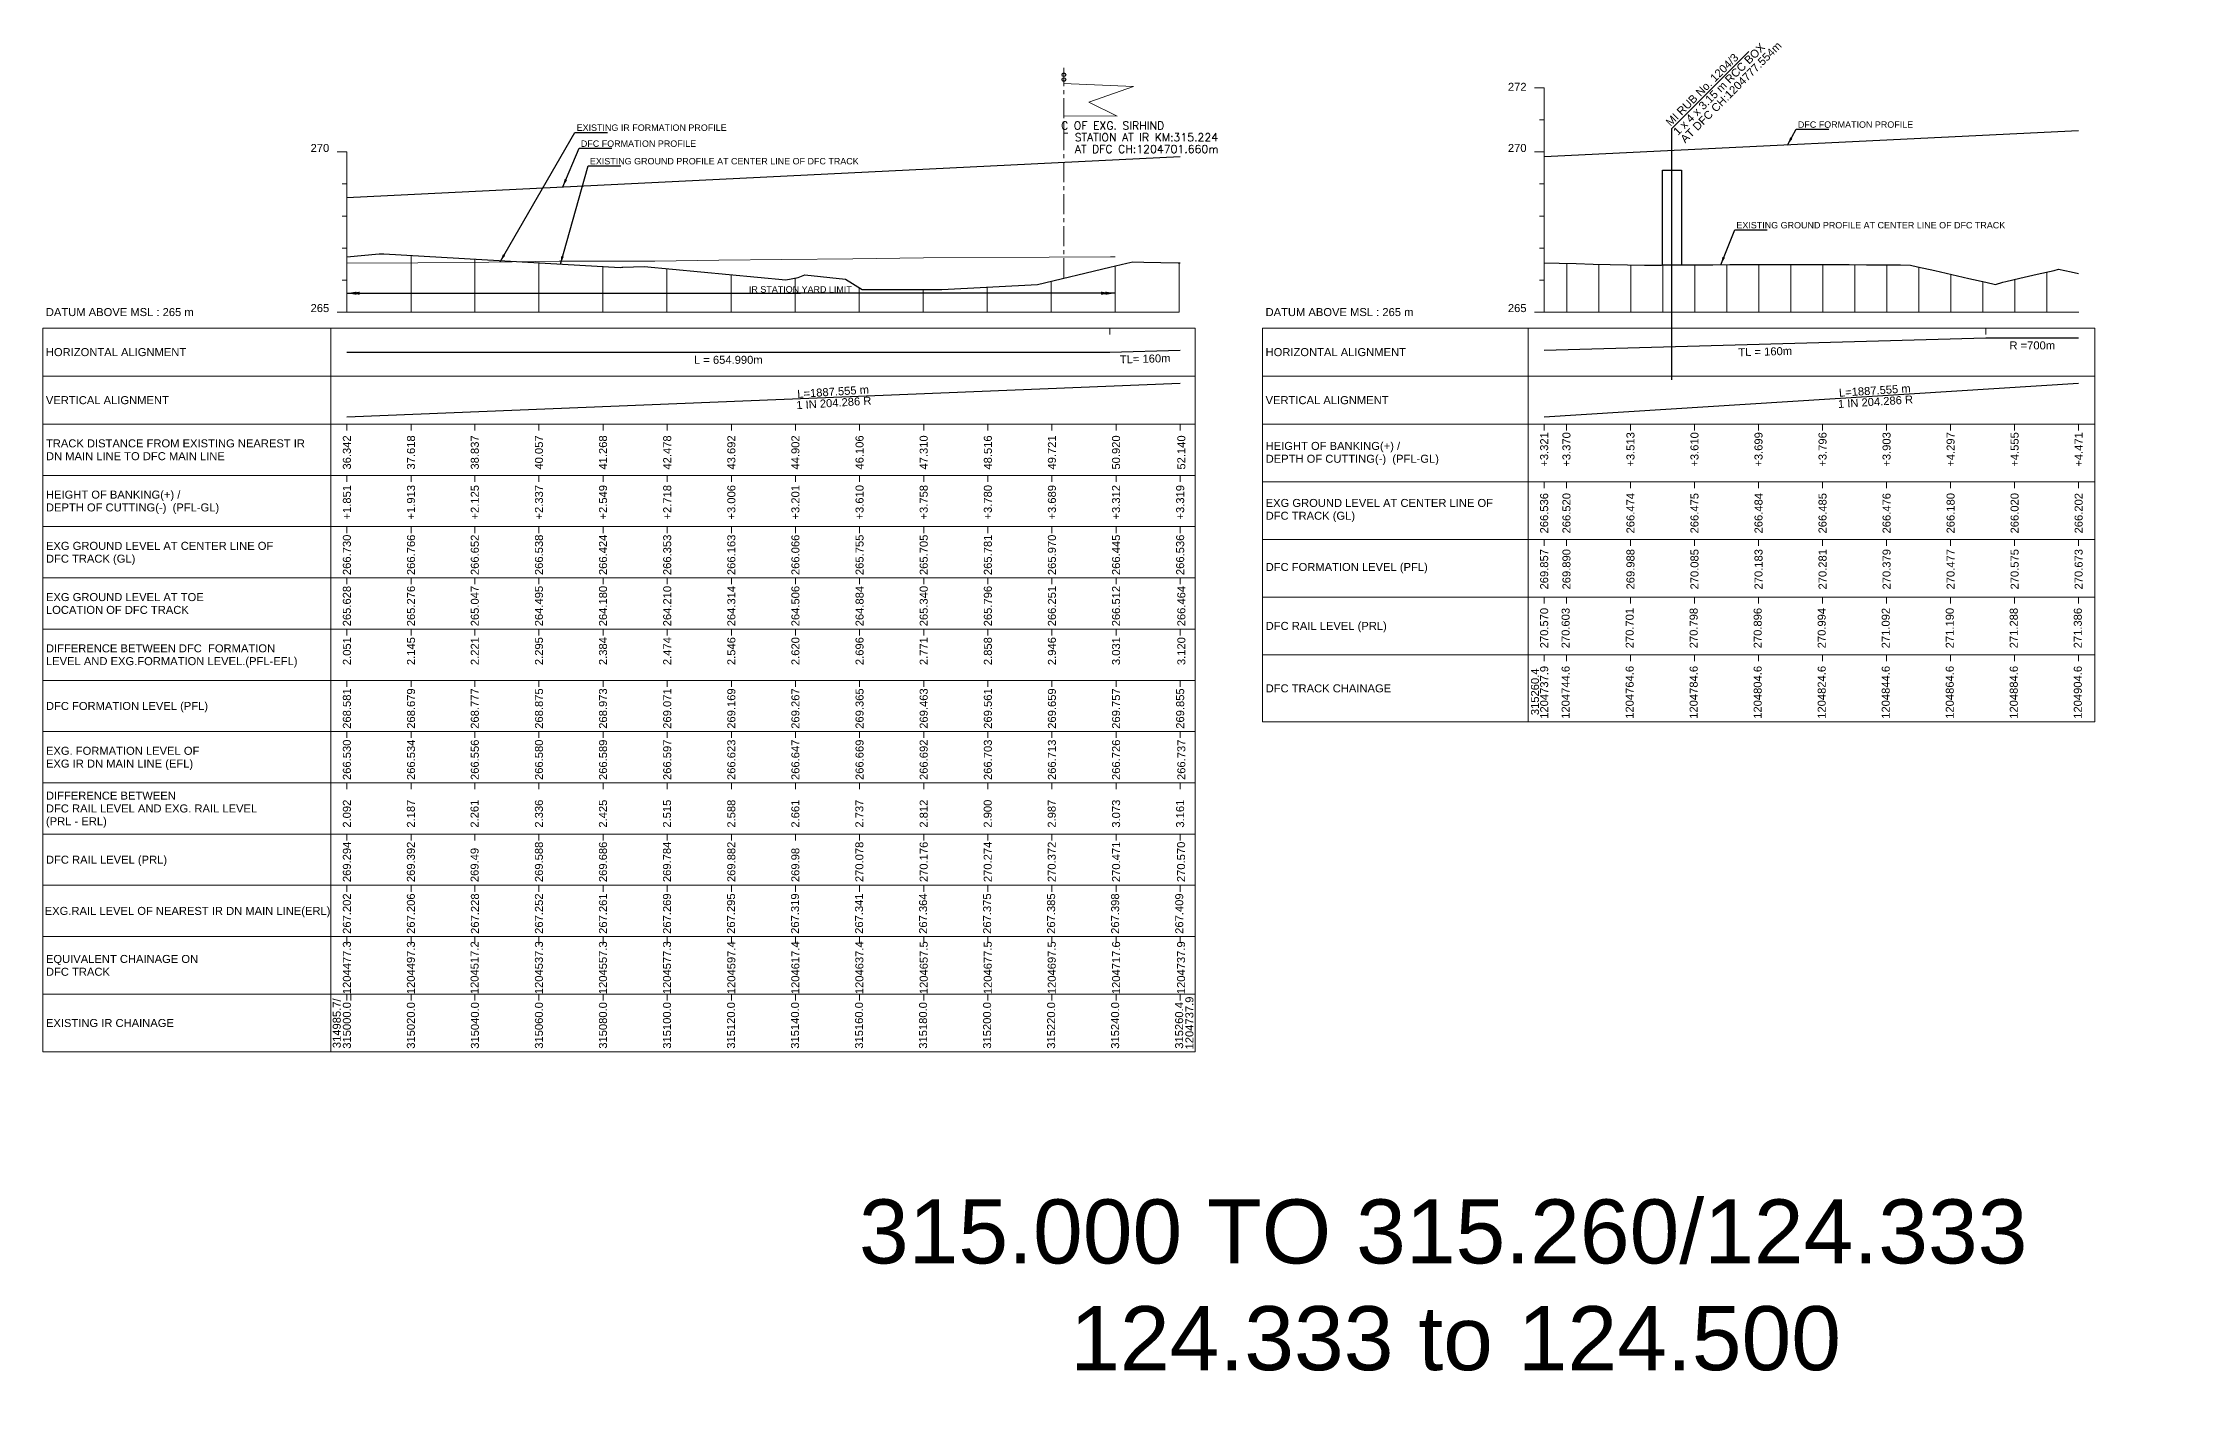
# Model space of a CAD drawing. Header units: metres. Extents: x 33905 to 43505, y -12340 to -11815.
# Drawn here: x 33905 to 34573, y -12340 to -11916 of the extents above; entities that cross this region are included whole.
import ezdxf
from ezdxf.enums import TextEntityAlignment as Align

# ---------------------------------------------------------------- set-up
doc = ezdxf.new("R2010")
doc.units = ezdxf.units.M
doc.header["$MEASUREMENT"] = 0
doc.linetypes.add('CENTER', pattern=[2, 1.25, -0.25, 0.25, -0.25])
doc.layers.get('0').update_dxf_attribs({"lineweight": 0})
for name, color, linetype, lineweight in [('LS BRIDGE INDICATION', 10, 'Continuous', 30), ('LS CUT FILL', 10, 'Continuous', 0), ('LS DATUM', 7, 'Continuous', 0), ('LS DATUM X', 7, 'Continuous', 0), ('LS DATUM Y', 7, 'Continuous', 0), ('LS DIFF. EXG.RL & PRO. RL', 10, 'Continuous', 0), ('LS DIFF. PFL & EFL', 10, 'Continuous', 0), ('LS EXG GL', 7, 'Continuous', 0), ('LS EXG IR CH', 7, 'Continuous', 0), ('LS EXG RL', 7, 'Continuous', 0), ('LS EXG. FL', 7, 'Continuous', 0), ('LS EXG. GL', 7, 'Continuous', 0), ('LS EXG. GL AT PRO. TOE', 7, 'Continuous', 0), ('LS EXG. IR CH', 7, 'Continuous', 0), ('LS EXG. RL', 7, 'Continuous', 0), ('LS FRAME', 7, 'Continuous', 0), ('LS PFL-EFL', 10, 'Continuous', 0), ('LS PRL-ERL', 10, 'Continuous', 0), ('LS PRO FL', 10, 'Continuous', 0), ('LS PRO. CUT & FILL', 10, 'Continuous', 0), ('LS PRO. DFCC CH', 10, 'Continuous', 0), ('LS PRO. FL', 10, 'Continuous', 0), ('LS PRO. RL', 10, 'Continuous', 0), ('LS PROFILE EXG FL', 7, 'Continuous', 25), ('LS PROFILE EXG GL', 7, 'Continuous', 30), ('LS PROFILE PRO FL', 1, 'Continuous', 30), ('LS TICKS', 7, 'Continuous', 0), ('LS TRACK CENTER', 10, 'Continuous', 0), ("LS TRACK CENTER's", 10, 'Continuous', 0), ('Profile Grid', 7, 'Continuous', 0)]:
    doc.layers.add(name, color=color, linetype=linetype, lineweight=lineweight)
for name, color, linetype in [("LS BRIDGE'S", 7, 'Continuous'), ('LS HORIZONTAL ALIGNMENT', 10, 'Continuous'), ('LS VERTICAL ALIGNMENT', 10, 'Continuous'), ('ref text', 3, 'Continuous'), ('STATION YARD LIMIT IN LS', 7, 'Continuous')]:
    doc.layers.add(name, color=color, linetype=linetype)
doc.styles.add('ROMANT', font='romant__.ttf')
doc.styles.get("Standard").update_dxf_attribs({"font": 'arial.ttf'})
doc.styles.add('Style-Arial', font='arial.ttf')
doc.styles.add('StyleArial', font='arial.ttf')
doc.dimstyles.get("Standard").update_dxf_attribs({"dimtxt": 0.18, "dimasz": 0.18, "dimexe": 0.18, "dimexo": 0.0625, "dimgap": 0.09, "dimtad": 0, "dimtih": 1, "dimtoh": 1, "dimdec": 4, "dimzin": 0, "dimdsep": 46, "dimtxsty": 'Standard', "dimcen": 0.09, "dimadec": 0, "dimazin": 0, "dimtfac": 1, "dimtdec": 4, "dimtofl": 0, "dimtmove": 0, "dimatfit": 3, "dimfxl": 1, "dimtolj": 1, "dimtzin": 0, "dimarcsym": 0})

msp = doc.modelspace()

# ---------------------------------------------------------------- linework, layer by layer
msp.add_lwpolyline([(33905, -12005), (33995, -12005)])
at = {"layer": 'LS BRIDGE INDICATION'}
msp.add_lwpolyline([(34410.95, -11955.7), (34416.95, -11955.7), (34416.95, -11985.3), (34410.95, -11985.3)], close=True, dxfattribs=at)
at = {"layer": "LS BRIDGE'S", "color": 10}
msp.add_lwpolyline([(34413.95, -12021.17), (34413.95, -11942.66), (34437.99, -11918.61)], dxfattribs=at)
at = {"layer": "LS BRIDGE'S"}
for centre in [(34223.99, -11925.89), (34223.99, -11927.4)]:
    msp.add_circle(centre, 0.566, dxfattribs=at)
at = {"layer": 'LS DATUM X', "color": 7, "linetype": 'Continuous', "lineweight": 0}
for p, q in [((34000, -12000), (34259.99, -12000)), ((34374.03, -12000), (34541.08, -12000))]:
    msp.add_line(p, q, dxfattribs=at)
at = {"layer": 'LS DATUM Y', "color": 7, "linetype": 'Continuous', "lineweight": 0}
for p, q in [((34371.03, -11930), (34374.03, -11930)), ((34374.03, -12000), (34374.03, -11930)), ((34372.53, -11940), (34374.03, -11940)), ((33997, -11950), (34000, -11950)), ((33997, -11950), (34000, -11950)), ((34000, -12000), (34000, -11950)), ((34371.03, -11950), (34374.03, -11950)), ((33998.5, -11960), (34000, -11960)), ((34372.53, -11960), (34374.03, -11960)), ((33998.5, -11970), (34000, -11970)), ((34372.53, -11970), (34374.03, -11970)), ((33998.5, -11980), (34000, -11980)), ((34372.53, -11980), (34374.03, -11980)), ((33998.5, -11990), (34000, -11990)), ((34372.53, -11990), (34374.03, -11990)), ((33997, -12000), (34000, -12000)), ((34371.03, -12000), (34374.03, -12000))]:
    msp.add_line(p, q, dxfattribs=at)
at = {"layer": 'LS FRAME'}
for points in [[(33995, -12231), (33905, -12231), (33905, -12005)], [(34369.03, -12005), (34286.03, -12005), (34286.03, -12020), (34369.03, -12020)], [(33995, -12020), (33905, -12020)], [(34369.03, -12020), (34286.03, -12020), (34286.03, -12035), (34369.03, -12035)], [(33995, -12035), (33905, -12035)], [(34369.03, -12035), (34286.03, -12035), (34286.03, -12053), (34369.03, -12053)], [(33995, -12051), (33905, -12051)], [(33905, -12051), (33995, -12051)], [(34369.03, -12053), (34286.03, -12053), (34286.03, -12071), (34369.03, -12071)], [(33995, -12067), (33905, -12067)], [(33905, -12067), (33995, -12067)], [(34369.03, -12071), (34286.03, -12071), (34286.03, -12089), (34369.03, -12089)], [(33995, -12083), (33905, -12083)], [(33905, -12083), (33995, -12083)], [(34369.03, -12089), (34286.03, -12089), (34286.03, -12107), (34369.03, -12107)], [(33995, -12099), (33905, -12099)], [(34369.03, -12107), (34286.03, -12107), (34286.03, -12128), (34369.03, -12128)], [(33995, -12115), (33905, -12115)], [(33905, -12115), (33995, -12115)], [(33995, -12131), (33905, -12131)], [(33905, -12131), (33995, -12131)], [(33995, -12147), (33905, -12147)], [(33905, -12147), (33995, -12147)], [(33995, -12163), (33905, -12163)], [(33905, -12163), (33995, -12163)], [(33995, -12179), (33905, -12179)], [(33995, -12195), (33905, -12195)], [(33995, -12213), (33905, -12213)]]:
    msp.add_lwpolyline(points, dxfattribs=at)
at = {"layer": 'LS FRAME', "color": 7, "linetype": 'Continuous', "lineweight": 0, "flags": 128}
for points in [[(33995, -12020), (34264.99, -12020), (34264.99, -12005), (33995, -12005), (33995, -12020)], [(34369.03, -12020), (34546.08, -12020), (34546.08, -12005), (34369.03, -12005), (34369.03, -12020)], [(33995, -12035), (34264.99, -12035), (34264.99, -12020), (33995, -12020), (33995, -12035)], [(34369.03, -12035), (34546.08, -12035), (34546.08, -12020), (34369.03, -12020), (34369.03, -12035)], [(33995, -12051), (34264.99, -12051), (34264.99, -12035), (33995, -12035), (33995, -12051)], [(34369.03, -12053), (34546.08, -12053), (34546.08, -12035), (34369.03, -12035), (34369.03, -12053)], [(33995, -12067), (34264.99, -12067), (34264.99, -12051), (33995, -12051), (33995, -12067)], [(34369.03, -12071), (34546.08, -12071), (34546.08, -12053), (34369.03, -12053), (34369.03, -12071)], [(33995, -12083), (34264.99, -12083), (34264.99, -12067), (33995, -12067), (33995, -12083)], [(34369.03, -12089), (34546.08, -12089), (34546.08, -12071), (34369.03, -12071), (34369.03, -12089)], [(33995, -12099), (34264.99, -12099), (34264.99, -12083), (33995, -12083), (33995, -12099)], [(34369.03, -12107), (34546.08, -12107), (34546.08, -12089), (34369.03, -12089), (34369.03, -12107)], [(33995, -12115), (34264.99, -12115), (34264.99, -12099), (33995, -12099), (33995, -12115)], [(34369.03, -12128), (34546.08, -12128), (34546.08, -12107), (34369.03, -12107), (34369.03, -12128)], [(33995, -12131), (34264.99, -12131), (34264.99, -12115), (33995, -12115), (33995, -12131)], [(33995, -12147), (34264.99, -12147), (34264.99, -12131), (33995, -12131), (33995, -12147)], [(33995, -12163), (34264.99, -12163), (34264.99, -12147), (33995, -12147), (33995, -12163)], [(33995, -12179), (34264.99, -12179), (34264.99, -12163), (33995, -12163), (33995, -12179)], [(33995, -12195), (34264.99, -12195), (34264.99, -12179), (33995, -12179), (33995, -12195)], [(33995, -12213), (34264.99, -12213), (34264.99, -12195), (33995, -12195), (33995, -12213)], [(33995, -12231), (34264.99, -12231), (34264.99, -12213), (33995, -12213), (33995, -12231)]]:
    msp.add_lwpolyline(points, close=True, dxfattribs=at)
at = {"layer": 'LS HORIZONTAL ALIGNMENT', "flags": 128}
for points in [[(34000, -12012.5), (34238.31, -12012.5), (34238.31, -12012.5), (34260.32, -12011.87)], [(34374.03, -12011.87), (34512.02, -12008), (34512.02, -12008), (34540.99, -12008)]]:
    msp.add_lwpolyline(points, dxfattribs=at)
at = {"layer": 'LS PROFILE EXG FL', "lineweight": 0}
msp.add_lwpolyline([(34000, -11984.7), (34022.16, -11984.66), (34044.39, -11984.38), (34066.33, -11984.13), (34096.25, -11984.08), (34116.18, -11983.82), (34135.84, -11983.58), (34158.06, -11983.33), (34180.09, -11983.08), (34219.42, -11982.87), (34238.51, -11982.75), (34240, -11982.74)], dxfattribs=at)
at = {"layer": 'LS PROFILE EXG GL', "flags": 128}
for points in [[(34000, -11982.7), (34010.1, -11981.85), (34010.83, -11981.85), (34011.6, -11981.86), (34085.38, -11986.07), (34085.85, -11986.02), (34086.25, -11986.02), (34092.84, -11985.79), (34137.09, -11989.97), (34141, -11989.16), (34143.02, -11988.37), (34155.77, -11989.75), (34160.97, -11992.95), (34185.88, -11992.95), (34215.71, -11991.37), (34238.31, -11986.02), (34243.65, -11984.75), (34245.52, -11984.31), (34248.98, -11984.39), (34254.31, -11984.51), (34259.65, -11984.63), (34260.32, -11984.64)], [(34374.03, -11984.64), (34378.69, -11984.75), (34384.02, -11984.87), (34389.35, -11984.99), (34394.69, -11985.11), (34400.02, -11985.23), (34405.35, -11985.36), (34405.66, -11985.37), (34410.69, -11985.32), (34416.02, -11985.28), (34421.35, -11985.25), (34426.69, -11985.21), (34432.02, -11985.19), (34437.35, -11985.17), (34442.69, -11985.15), (34448.02, -11985.14), (34453.35, -11985.14), (34458.69, -11985.14), (34464.02, -11985.15), (34469.35, -11985.17), (34474.69, -11985.2), (34480.02, -11985.23), (34485.35, -11985.28), (34488.52, -11985.31), (34490.69, -11985.82), (34496.02, -11987.06), (34501.35, -11988.29), (34506.69, -11989.49), (34512.02, -11990.68), (34515.06, -11991.34), (34517.35, -11990.69), (34518.22, -11990.45), (34522.67, -11989.41), (34528, -11988.19), (34533.33, -11986.97), (34534.75, -11986.65), (34538.65, -11987.48), (34540.99, -11987.98)]]:
    msp.add_lwpolyline(points, dxfattribs=at)
at = {"layer": 'LS PROFILE PRO FL'}
for p, q in [((34374.03, -11951.45), (34540.99, -11943.27)), ((34000, -11964.19), (34260.32, -11951.45))]:
    msp.add_line(p, q, dxfattribs=at)
at = {"layer": 'LS TICKS', "color": 7, "linetype": 'Continuous', "lineweight": 0, "flags": 128}
for points in [[(34238.31, -12007), (34238.31, -12005)], [(34512.02, -12007), (34512.02, -12005)], [(34000, -12037), (34000, -12035)], [(34020.04, -12037), (34020.04, -12035)], [(34039.97, -12037), (34039.97, -12035)], [(34060.01, -12037), (34060.01, -12035)], [(34080.02, -12037), (34080.02, -12035)], [(34100.07, -12037), (34100.07, -12035)], [(34120.11, -12037), (34120.11, -12035)], [(34140.12, -12037), (34140.12, -12035)], [(34160.16, -12037), (34160.16, -12035)], [(34180.2, -12037), (34180.2, -12035)], [(34200.24, -12037), (34200.24, -12035)], [(34220.25, -12037), (34220.25, -12035)], [(34240.29, -12037), (34240.29, -12035)], [(34260.32, -12037), (34260.32, -12035)], [(34374.03, -12037), (34374.03, -12035)], [(34380.99, -12037), (34380.99, -12035)], [(34400.99, -12037), (34400.99, -12035)], [(34420.99, -12037), (34420.99, -12035)], [(34440.99, -12037), (34440.99, -12035)], [(34460.99, -12037), (34460.99, -12035)], [(34480.99, -12037), (34480.99, -12035)], [(34500.99, -12037), (34500.99, -12035)], [(34520.99, -12037), (34520.99, -12035)], [(34540.99, -12037), (34540.99, -12035)], [(34000, -12053), (34000, -12051)], [(34020.04, -12053), (34020.04, -12051)], [(34039.97, -12053), (34039.97, -12051)], [(34060.01, -12053), (34060.01, -12051)], [(34080.02, -12053), (34080.02, -12051)], [(34100.07, -12053), (34100.07, -12051)], [(34120.11, -12053), (34120.11, -12051)], [(34140.12, -12053), (34140.12, -12051)], [(34160.16, -12053), (34160.16, -12051)], [(34180.2, -12053), (34180.2, -12051)], [(34200.24, -12053), (34200.24, -12051)], [(34220.25, -12053), (34220.25, -12051)], [(34240.29, -12053), (34240.29, -12051)], [(34260.32, -12053), (34260.32, -12051)], [(34374.03, -12055), (34374.03, -12053)], [(34380.99, -12055), (34380.99, -12053)], [(34400.99, -12055), (34400.99, -12053)], [(34420.99, -12055), (34420.99, -12053)], [(34440.99, -12055), (34440.99, -12053)], [(34460.99, -12055), (34460.99, -12053)], [(34480.99, -12055), (34480.99, -12053)], [(34500.99, -12055), (34500.99, -12053)], [(34520.99, -12055), (34520.99, -12053)], [(34540.99, -12055), (34540.99, -12053)], [(34000, -12069), (34000, -12067)], [(34020.04, -12069), (34020.04, -12067)], [(34039.97, -12069), (34039.97, -12067)], [(34060.01, -12069), (34060.01, -12067)], [(34080.02, -12069), (34080.02, -12067)], [(34100.07, -12069), (34100.07, -12067)], [(34120.11, -12069), (34120.11, -12067)], [(34140.12, -12069), (34140.12, -12067)], [(34160.16, -12069), (34160.16, -12067)], [(34180.2, -12069), (34180.2, -12067)], [(34200.24, -12069), (34200.24, -12067)], [(34220.25, -12069), (34220.25, -12067)], [(34240.29, -12069), (34240.29, -12067)], [(34260.32, -12069), (34260.32, -12067)], [(34374.03, -12073), (34374.03, -12071)], [(34380.99, -12073), (34380.99, -12071)], [(34400.99, -12073), (34400.99, -12071)], [(34420.99, -12073), (34420.99, -12071)], [(34440.99, -12073), (34440.99, -12071)], [(34460.99, -12073), (34460.99, -12071)], [(34480.99, -12073), (34480.99, -12071)], [(34500.99, -12073), (34500.99, -12071)], [(34520.99, -12073), (34520.99, -12071)], [(34540.99, -12073), (34540.99, -12071)], [(34000, -12085), (34000, -12083)], [(34020.04, -12085), (34020.04, -12083)], [(34039.97, -12085), (34039.97, -12083)], [(34060.01, -12085), (34060.01, -12083)], [(34080.02, -12085), (34080.02, -12083)], [(34100.07, -12085), (34100.07, -12083)], [(34120.11, -12085), (34120.11, -12083)], [(34140.12, -12085), (34140.12, -12083)], [(34160.16, -12085), (34160.16, -12083)], [(34180.2, -12085), (34180.2, -12083)], [(34200.24, -12085), (34200.24, -12083)], [(34220.25, -12085), (34220.25, -12083)], [(34240.29, -12085), (34240.29, -12083)], [(34260.32, -12085), (34260.32, -12083)], [(34374.03, -12091), (34374.03, -12089)], [(34380.99, -12091), (34380.99, -12089)], [(34400.99, -12091), (34400.99, -12089)], [(34420.99, -12091), (34420.99, -12089)], [(34440.99, -12091), (34440.99, -12089)], [(34460.99, -12091), (34460.99, -12089)], [(34480.99, -12091), (34480.99, -12089)], [(34500.99, -12091), (34500.99, -12089)], [(34520.99, -12091), (34520.99, -12089)], [(34540.99, -12091), (34540.99, -12089)], [(34000, -12101), (34000, -12099)], [(34020.04, -12101), (34020.04, -12099)], [(34039.97, -12101), (34039.97, -12099)], [(34060.01, -12101), (34060.01, -12099)], [(34080.02, -12101), (34080.02, -12099)], [(34100.07, -12101), (34100.07, -12099)], [(34120.11, -12101), (34120.11, -12099)], [(34140.12, -12101), (34140.12, -12099)], [(34160.16, -12101), (34160.16, -12099)], [(34180.2, -12101), (34180.2, -12099)], [(34200.24, -12101), (34200.24, -12099)], [(34220.25, -12101), (34220.25, -12099)], [(34240.29, -12101), (34240.29, -12099)], [(34260.32, -12101), (34260.32, -12099)], [(34374.03, -12109), (34374.03, -12107)], [(34380.99, -12109), (34380.99, -12107)], [(34400.99, -12109), (34400.99, -12107)], [(34420.99, -12109), (34420.99, -12107)], [(34440.99, -12109), (34440.99, -12107)], [(34460.99, -12109), (34460.99, -12107)], [(34480.99, -12109), (34480.99, -12107)], [(34500.99, -12109), (34500.99, -12107)], [(34520.99, -12109), (34520.99, -12107)], [(34540.99, -12109), (34540.99, -12107)], [(34000, -12117), (34000, -12115)], [(34020.04, -12117), (34020.04, -12115)], [(34039.97, -12117), (34039.97, -12115)], [(34060.01, -12117), (34060.01, -12115)], [(34080.02, -12117), (34080.02, -12115)], [(34100.07, -12117), (34100.07, -12115)], [(34120.11, -12117), (34120.11, -12115)], [(34140.12, -12117), (34140.12, -12115)], [(34160.16, -12117), (34160.16, -12115)], [(34180.2, -12117), (34180.2, -12115)], [(34200.24, -12117), (34200.24, -12115)], [(34220.25, -12117), (34220.25, -12115)], [(34240.29, -12117), (34240.29, -12115)], [(34260.32, -12117), (34260.32, -12115)], [(34000, -12133), (34000, -12131)], [(34020.04, -12133), (34020.04, -12131)], [(34039.97, -12133), (34039.97, -12131)], [(34060.01, -12133), (34060.01, -12131)], [(34080.02, -12133), (34080.02, -12131)], [(34100.07, -12133), (34100.07, -12131)], [(34120.11, -12133), (34120.11, -12131)], [(34140.12, -12133), (34140.12, -12131)], [(34160.16, -12133), (34160.16, -12131)], [(34180.2, -12133), (34180.2, -12131)], [(34200.24, -12133), (34200.24, -12131)], [(34220.25, -12133), (34220.25, -12131)], [(34240.29, -12133), (34240.29, -12131)], [(34260.32, -12133), (34260.32, -12131)], [(34000, -12149), (34000, -12147)], [(34020.04, -12149), (34020.04, -12147)], [(34039.97, -12149), (34039.97, -12147)], [(34060.01, -12149), (34060.01, -12147)], [(34080.02, -12149), (34080.02, -12147)], [(34100.07, -12149), (34100.07, -12147)], [(34120.11, -12149), (34120.11, -12147)], [(34140.12, -12149), (34140.12, -12147)], [(34160.16, -12149), (34160.16, -12147)], [(34180.2, -12149), (34180.2, -12147)], [(34200.24, -12149), (34200.24, -12147)], [(34220.25, -12149), (34220.25, -12147)], [(34240.29, -12149), (34240.29, -12147)], [(34260.32, -12149), (34260.32, -12147)], [(34000, -12165), (34000, -12163)], [(34020.04, -12165), (34020.04, -12163)], [(34039.97, -12165), (34039.97, -12163)], [(34060.01, -12165), (34060.01, -12163)], [(34080.02, -12165), (34080.02, -12163)], [(34100.07, -12165), (34100.07, -12163)], [(34120.11, -12165), (34120.11, -12163)], [(34140.12, -12165), (34140.12, -12163)], [(34160.16, -12165), (34160.16, -12163)], [(34180.2, -12165), (34180.2, -12163)], [(34200.24, -12165), (34200.24, -12163)], [(34220.25, -12165), (34220.25, -12163)], [(34240.29, -12165), (34240.29, -12163)], [(34260.32, -12165), (34260.32, -12163)], [(34000, -12181), (34000, -12179)], [(34020.04, -12181), (34020.04, -12179)], [(34039.97, -12181), (34039.97, -12179)], [(34060.01, -12181), (34060.01, -12179)], [(34080.02, -12181), (34080.02, -12179)], [(34100.07, -12181), (34100.07, -12179)], [(34120.11, -12181), (34120.11, -12179)], [(34140.12, -12181), (34140.12, -12179)], [(34160.16, -12181), (34160.16, -12179)], [(34180.2, -12181), (34180.2, -12179)], [(34200.24, -12181), (34200.24, -12179)], [(34220.25, -12181), (34220.25, -12179)], [(34240.29, -12181), (34240.29, -12179)], [(34260.32, -12181), (34260.32, -12179)], [(34000, -12197), (34000, -12195)], [(34020.04, -12197), (34020.04, -12195)], [(34039.97, -12197), (34039.97, -12195)], [(34060.01, -12197), (34060.01, -12195)], [(34080.02, -12197), (34080.02, -12195)], [(34100.07, -12197), (34100.07, -12195)], [(34120.11, -12197), (34120.11, -12195)], [(34140.12, -12197), (34140.12, -12195)], [(34160.16, -12197), (34160.16, -12195)], [(34180.2, -12197), (34180.2, -12195)], [(34200.24, -12197), (34200.24, -12195)], [(34220.25, -12197), (34220.25, -12195)], [(34240.29, -12197), (34240.29, -12195)], [(34260.32, -12197), (34260.32, -12195)], [(34000, -12215), (34000, -12213)], [(34001.25, -12215), (34001.25, -12213)], [(34020.04, -12215), (34020.04, -12213)], [(34039.97, -12215), (34039.97, -12213)], [(34060.01, -12215), (34060.01, -12213)], [(34080.02, -12215), (34080.02, -12213)], [(34100.07, -12215), (34100.07, -12213)], [(34120.11, -12215), (34120.11, -12213)], [(34140.12, -12215), (34140.12, -12213)], [(34160.16, -12215), (34160.16, -12213)], [(34180.2, -12215), (34180.2, -12213)], [(34200.24, -12215), (34200.24, -12213)], [(34220.25, -12215), (34220.25, -12213)], [(34240.29, -12215), (34240.29, -12213)], [(34260.32, -12215), (34260.32, -12213)]]:
    msp.add_lwpolyline(points, dxfattribs=at)
at = {"layer": 'LS VERTICAL ALIGNMENT', "flags": 128}
for points in [[(34000, -12032.75), (34260.32, -12022.25)], [(34374.03, -12032.75), (34540.99, -12022.25)]]:
    msp.add_lwpolyline(points, dxfattribs=at)
at = {"layer": 'Profile Grid'}
for p, q in [((34381.08, -12000), (34381.08, -11984.8)), ((34391.08, -12000), (34391.08, -11985.03)), ((34401.08, -12000), (34401.08, -11985.26)), ((34411.08, -12000), (34411.08, -11985.32)), ((34421.08, -12000), (34421.08, -11985.25)), ((34431.08, -12000), (34431.08, -11985.19)), ((34441.08, -12000), (34441.08, -11985.16)), ((34451.08, -12000), (34451.08, -11985.14)), ((34461.08, -12000), (34461.08, -11985.15)), ((34471.08, -12000), (34471.08, -11985.18)), ((34481.08, -12000), (34481.08, -11985.24)), ((34491.08, -12000), (34491.08, -11985.91)), ((34501.08, -12000), (34501.08, -11988.22)), ((34511.08, -12000), (34511.08, -11990.47)), ((34521.08, -12000), (34521.08, -11989.78)), ((34531.08, -12000), (34531.08, -11987.49))]:
    msp.add_line(p, q, dxfattribs=at)
at = {"layer": 'Profile Grid', "flags": 128}
for points in [[(34000, -12000), (34000, -11982.7)], [(34020.04, -12000), (34020.04, -11982.34)], [(34039.97, -12000), (34039.97, -11983.47)], [(34060, -12000), (34060, -11984.59)], [(34079.99, -12000), (34079.99, -11985.68)], [(34239.99, -12000), (34239.99, -11985.62)], [(34259.99, -12000), (34259.99, -11984.63)], [(34100.01, -12000), (34100.01, -11986.47)], [(34120.02, -12000), (34120.02, -11988.36)], [(34140, -12000), (34140, -11989.37)], [(34160, -12000), (34160, -11992.35)], [(34200, -12000), (34200, -11992.21)], [(34219.99, -12000), (34219.99, -11990.36)], [(34180, -12000), (34180, -11992.95)]]:
    msp.add_lwpolyline(points, dxfattribs=at)
at = {"layer": 'STATION YARD LIMIT IN LS', "color": 7, "linetype": 'CENTER', "lineweight": 15, "ltscale": 5}
msp.add_line((34223.99, -11989.41), (34223.99, -11923.78), dxfattribs=at)
at = {"layer": 'STATION YARD LIMIT IN LS', "color": 7, "lineweight": 15}
msp.add_lwpolyline([(34223.92, -11928.61), (34245.74, -11929.6), (34231.83, -11934.5), (34240.62, -11938.8), (34224.03, -11938.72)], dxfattribs=at)

# ---------------------------------------------------------------- texts
at = {"layer": "LS BRIDGE'S", "color": 10}
for s, p in [('1 x 4 x 3.15 m RCC BOX', (34415.83, -11945.01)), ('AT DFC CH:1204777.554m', (34418.09, -11947.39)), ('MI RUB No. 1204/3', (34413.53, -11942.17))]:
    msp.add_text(s, height=2.5, rotation=45, dxfattribs=at).set_placement(p)
at = {"layer": 'LS CUT FILL', "style": 'Style-Arial'}
for s, p in [('+3.321', (34374.03, -12037.5)), ('+3.370', (34380.99, -12037.5)), ('+3.513', (34400.99, -12037.5)), ('+3.610', (34420.99, -12037.5)), ('+3.699', (34440.99, -12037.5)), ('+3.796', (34460.99, -12037.5)), ('+3.903', (34480.99, -12037.5)), ('+4.297', (34500.99, -12037.5)), ('+4.555', (34520.99, -12037.5)), ('+4.471', (34540.99, -12037.5)), ('+1.851', (34000, -12054)), ('+1.913', (34020.04, -12054)), ('+2.125', (34039.97, -12054)), ('+2.337', (34060.01, -12054)), ('+2.549', (34080.02, -12054)), ('+2.718', (34100.07, -12054)), ('+3.006', (34120.11, -12054)), ('+3.201', (34140.12, -12054)), ('+3.610', (34160.16, -12054)), ('+3.758', (34180.2, -12054)), ('+3.780', (34200.24, -12054)), ('+3.689', (34220.25, -12054)), ('+3.312', (34240.29, -12054)), ('+3.319', (34260.32, -12054))]:
    msp.add_text(s, height=2.5, rotation=90, dxfattribs=at).set_placement(p, align=Align.MIDDLE_RIGHT)
at = {"layer": 'LS DATUM', "color": 7, "style": 'StyleArial'}
for p in [(33905.97, -12000), (34287, -12000)]:
    msp.add_text('DATUM ABOVE MSL : 265 m', height=2.5, rotation=0.00003, dxfattribs=at).set_placement(p, align=Align.MIDDLE_LEFT)
at = {"layer": 'LS DATUM Y', "color": 7, "lineweight": 0, "style": 'Style-Arial'}
for s, p in [('272', (34368.53, -11930.91)), ('270', (33994.5, -11950)), ('270', (33994.5, -11950)), ('270', (34368.53, -11950)), ('265', (33994.5, -12000)), ('265', (34368.53, -12000))]:
    msp.add_text(s, height=2.5, dxfattribs=at).set_placement(p, align=Align.RIGHT)
at = {"layer": 'LS DIFF. EXG.RL & PRO. RL', "color": 10, "style": 'StyleArial'}
for s, p in [('DIFFERENCE BETWEEN ', (33906, -12151)), ('(PRL - ERL)', (33906, -12159)), ('DFC RAIL LEVEL AND EXG. RAIL LEVEL ', (33906, -12155))]:
    msp.add_text(s, height=2.5, rotation=0.00003, dxfattribs=at).set_placement(p, align=Align.MIDDLE_LEFT)
at = {"layer": 'LS DIFF. PFL & EFL', "color": 10, "style": 'StyleArial'}
for s, p in [('DIFFERENCE BETWEEN DFC  FORMATION ', (33906, -12105)), ('LEVEL AND EXG.FORMATION LEVEL.(PFL-EFL)', (33906, -12109))]:
    msp.add_text(s, height=2.5, rotation=0.00003, dxfattribs=at).set_placement(p, align=Align.MIDDLE_LEFT)
at = {"layer": 'LS EXG GL', "style": 'Style-Arial'}
for s, p in [('266.536', (34374.03, -12056.5)), ('266.520', (34380.99, -12056.5)), ('266.474', (34400.99, -12056.5)), ('266.475', (34420.99, -12056.5)), ('266.484', (34440.99, -12056.5)), ('266.485', (34460.99, -12056.5)), ('266.476', (34480.99, -12056.5)), ('266.180', (34500.99, -12056.5)), ('266.020', (34520.99, -12056.5)), ('266.202', (34540.99, -12056.5)), ('266.730', (34000, -12069.5)), ('266.766', (34020.04, -12069.5)), ('266.652', (34039.97, -12069.5)), ('266.538', (34060.01, -12069.5)), ('266.424', (34080.02, -12069.5)), ('266.353', (34100.07, -12069.5)), ('266.163', (34120.11, -12069.5)), ('266.066', (34140.12, -12069.5)), ('265.755', (34160.16, -12069.5)), ('265.705', (34180.2, -12069.5)), ('265.781', (34200.24, -12069.5)), ('265.970', (34220.25, -12069.5)), ('266.445', (34240.29, -12069.5)), ('266.536', (34260.32, -12069.5))]:
    msp.add_text(s, height=2.5, rotation=90, dxfattribs=at).set_placement(p, align=Align.MIDDLE_RIGHT)
at = {"layer": 'LS EXG IR CH', "lineweight": 0, "style": 'Style-Arial'}
for s, p in [('315260.4', (34371.15, -12111.3)), ('314985.7/', (33996.85, -12214.33)), ('315000.0', (34000, -12215.47)), ('315020.0', (34020, -12215.47)), ('315040.0', (34040, -12215.47)), ('315060.0', (34060, -12215.47)), ('315080.0', (34080, -12215.47)), ('315100.0', (34100, -12215.47)), ('315120.0', (34120, -12215.47)), ('315140.0', (34140, -12215.47)), ('315160.0', (34160, -12215.47)), ('315180.0', (34180, -12215.47)), ('315200.0', (34200, -12215.47)), ('315220.0', (34220, -12215.47)), ('315240.0', (34240, -12215.47)), ('315260.4', (34260, -12215.47))]:
    msp.add_text(s, height=2.5, rotation=90, dxfattribs=at).set_placement(p, align=Align.MIDDLE_RIGHT)
at = {"layer": 'LS EXG RL', "style": 'Style-Arial'}
for s, p in [('267.202', (34000, -12181.54)), ('267.206', (34020, -12181.54)), ('267.228', (34040, -12181.54)), ('267.252', (34060, -12181.54)), ('267.261', (34080, -12181.54)), ('267.269', (34100, -12181.54)), ('267.295', (34120, -12181.54)), ('267.319', (34140, -12181.54)), ('267.341', (34160, -12181.54)), ('267.364', (34180, -12181.54)), ('267.375', (34200, -12181.54)), ('267.385', (34220, -12181.54)), ('267.398', (34240, -12181.54)), ('267.409', (34260.03, -12181.54))]:
    msp.add_text(s, height=2.5, rotation=90, dxfattribs=at).set_placement(p, align=Align.MIDDLE_RIGHT)
at = {"layer": 'LS EXG. FL', "style": 'StyleArial'}
for s, p in [('EXG. FORMATION LEVEL OF', (33906, -12137)), ('EXG IR DN MAIN LINE (EFL)', (33906, -12141))]:
    msp.add_text(s, height=2.5, rotation=0.00003, dxfattribs=at).set_placement(p, align=Align.MIDDLE_LEFT)
at = {"layer": 'LS EXG. FL'}
for s, p in [('266.530', (34000, -12133.5)), ('266.534', (34020.04, -12133.5)), ('266.556', (34039.97, -12133.5)), ('266.580', (34060.01, -12133.5)), ('266.589', (34080.02, -12133.5)), ('266.597', (34100.07, -12133.5)), ('266.623', (34120.11, -12133.5)), ('266.647', (34140.12, -12133.5)), ('266.669', (34160.16, -12133.5)), ('266.692', (34180.2, -12133.5)), ('266.703', (34200.24, -12133.5)), ('266.713', (34220.25, -12133.5)), ('266.726', (34240.29, -12133.5)), ('266.737', (34260.68, -12133.5))]:
    msp.add_text(s, height=2.5, rotation=90, dxfattribs=at).set_placement(p, align=Align.MIDDLE_RIGHT)
at = {"layer": 'LS EXG. GL', "color": 7, "style": 'StyleArial'}
for s, p in [('EXG GROUND LEVEL AT CENTER LINE OF ', (34287.03, -12059.6)), ('DFC TRACK (GL)', (34287.03, -12063.6)), ('EXG GROUND LEVEL AT CENTER LINE OF ', (33906, -12073)), ('DFC TRACK (GL)', (33906, -12077))]:
    msp.add_text(s, height=2.5, rotation=0.00003, dxfattribs=at).set_placement(p, align=Align.MIDDLE_LEFT)
at = {"layer": 'LS EXG. GL AT PRO. TOE'}
for s, p in [('265.628', (34000, -12085.5)), ('265.276', (34020.04, -12085.5)), ('265.047', (34039.97, -12085.5)), ('264.495', (34060.01, -12085.5)), ('264.180', (34080.02, -12085.5)), ('264.210', (34100.07, -12085.5)), ('264.314', (34120.11, -12085.5)), ('264.506', (34140.12, -12085.5)), ('264.884', (34160.16, -12085.5)), ('265.340', (34180.2, -12085.5)), ('265.796', (34200.24, -12085.5)), ('266.251', (34220.25, -12085.5)), ('266.512', (34240.29, -12085.5)), ('266.464', (34260.68, -12085.5))]:
    msp.add_text(s, height=2.5, rotation=90, dxfattribs=at).set_placement(p, align=Align.MIDDLE_RIGHT)
at = {"layer": 'LS EXG. GL AT PRO. TOE', "color": 7, "style": 'StyleArial'}
for s, p in [('EXG GROUND LEVEL AT TOE', (33906, -12089)), ('LOCATION OF DFC TRACK', (33906, -12093))]:
    msp.add_text(s, height=2.5, rotation=0.00003, dxfattribs=at).set_placement(p, align=Align.MIDDLE_LEFT)
at = {"layer": 'LS EXG. IR CH', "style": 'StyleArial'}
msp.add_text('EXISTING IR CHAINAGE', height=2.5, rotation=0.00003, dxfattribs=at).set_placement((33906, -12222), align=Align.MIDDLE_LEFT)
at = {"layer": 'LS EXG. RL', "style": 'StyleArial'}
msp.add_text('EXG.RAIL LEVEL OF NEAREST IR DN MAIN LINE(ERL)', height=2.5, rotation=0.00003, dxfattribs=at).set_placement((33905.61, -12187), align=Align.MIDDLE_LEFT)
at = {"layer": 'LS HORIZONTAL ALIGNMENT', "style": 'StyleArial'}
for p in [(33905.97, -12012.5), (34287, -12012.5)]:
    msp.add_text('HORIZONTAL ALIGNMENT', height=2.5, rotation=0.00003, dxfattribs=at).set_placement(p, align=Align.MIDDLE_LEFT)
at = {"layer": 'LS HORIZONTAL ALIGNMENT', "char_height": 2.5, "attachment_point": 5, "line_spacing_factor": 0.6, "style": 'Style-Arial'}
for s, insert, rotation in [('TL = 160m', (34443.08, -12012.35), 1.60542), ('TL= 160m', (34249.38, -12014.6), 1.6461)]:
    msp.add_mtext(s, dxfattribs=dict(at, insert=insert, rotation=rotation))
for s, insert in [('R =700m', (34526.51, -12010.42)), ('L = 654.990m', (34119.16, -12014.92))]:
    msp.add_mtext(s, dxfattribs=dict(at, insert=insert))
at = {"layer": 'LS PFL-EFL'}
for s, p in [('2.051', (34000, -12101.5)), ('2.145', (34020.04, -12101.5)), ('2.221', (34039.97, -12101.5)), ('2.295', (34060.01, -12101.5)), ('2.384', (34080.02, -12101.5)), ('2.474', (34100.07, -12101.5)), ('2.546', (34120.11, -12101.5)), ('2.620', (34140.12, -12101.5)), ('2.696', (34160.16, -12101.5)), ('2.771', (34180.2, -12101.5)), ('2.858', (34200.24, -12101.5)), ('2.946', (34220.25, -12101.5)), ('3.031', (34240.29, -12101.5)), ('3.120', (34260.68, -12101.5))]:
    msp.add_text(s, height=2.5, rotation=90, dxfattribs=at).set_placement(p, align=Align.MIDDLE_RIGHT)
at = {"layer": 'LS PRL-ERL'}
for s, p in [('2.092', (34001.25, -12161)), ('2.187', (34021.25, -12161)), ('2.261', (34041.15, -12161)), ('2.336', (34061.25, -12161)), ('2.425', (34081.25, -12161)), ('2.515', (34101.25, -12161)), ('2.588', (34121.35, -12161)), ('2.661', (34141.35, -12161)), ('2.737', (34161.35, -12161)), ('2.812', (34181.45, -12161)), ('2.900', (34201.45, -12161)), ('2.987', (34221.45, -12161)), ('3.073', (34241.55, -12161)), ('3.161', (34261.55, -12161))]:
    msp.add_text(s, height=2.5, rotation=90, dxfattribs=at).set_placement(p)
at = {"layer": 'LS PRO FL', "style": 'Style-Arial'}
for s, p in [('269.857', (34374.03, -12074)), ('269.890', (34380.99, -12074)), ('269.988', (34400.99, -12074)), ('270.085', (34420.99, -12074)), ('270.183', (34440.99, -12074)), ('270.281', (34460.99, -12074)), ('270.379', (34480.99, -12074)), ('270.477', (34500.99, -12074)), ('270.575', (34520.99, -12074)), ('270.673', (34540.99, -12074)), ('268.581', (34000, -12117.5)), ('268.679', (34020.04, -12117.5)), ('268.777', (34039.97, -12117.5)), ('268.875', (34060.01, -12117.5)), ('268.973', (34080.02, -12117.5)), ('269.071', (34100.07, -12117.5)), ('269.169', (34120.11, -12117.5)), ('269.267', (34140.12, -12117.5)), ('269.365', (34160.16, -12117.5)), ('269.463', (34180.2, -12117.5)), ('269.561', (34200.24, -12117.5)), ('269.659', (34220.25, -12117.5)), ('269.757', (34240.29, -12117.5)), ('269.855', (34260.32, -12117.5))]:
    msp.add_text(s, height=2.5, rotation=90, dxfattribs=at).set_placement(p, align=Align.MIDDLE_RIGHT)
at = {"layer": 'LS PRO. CUT & FILL', "color": 10, "style": 'StyleArial'}
for s, p in [('HEIGHT OF BANKING(+) /', (34287.03, -12041.8)), ('DEPTH OF CUTTING(-)  (PFL-GL)', (34287.03, -12045.8)), ('HEIGHT OF BANKING(+) /', (33906, -12057)), ('DEPTH OF CUTTING(-)  (PFL-GL)', (33906, -12061))]:
    msp.add_text(s, height=2.5, rotation=0.00003, dxfattribs=at).set_placement(p, align=Align.MIDDLE_LEFT)
at = {"layer": 'LS PRO. DFCC CH'}
for s, p in [('1204737.9', (34375.28, -12127)), ('1204744.6', (34381.98, -12127)), ('1204764.6', (34401.98, -12127)), ('1204784.6', (34421.98, -12127)), ('1204804.6', (34441.98, -12127)), ('1204824.6', (34461.98, -12127)), ('1204844.6', (34481.98, -12127)), ('1204864.6', (34501.98, -12127)), ('1204884.6', (34521.98, -12127)), ('1204904.6', (34541.98, -12127)), ('1204477.3', (34001.25, -12213)), ('1204497.3', (34021.25, -12213)), ('1204517.2', (34041.15, -12213)), ('1204537.3', (34061.25, -12213)), ('1204557.3', (34081.25, -12213)), ('1204577.3', (34101.25, -12213)), ('1204597.4', (34121.35, -12213)), ('1204617.4', (34141.35, -12213)), ('1204637.4', (34161.35, -12213)), ('1204657.5', (34181.45, -12213)), ('1204677.5', (34201.45, -12213)), ('1204697.5', (34221.45, -12213)), ('1204717.6', (34241.55, -12213)), ('1204737.9', (34261.85, -12213)), ('1204737.9', (34264.45, -12230.25))]:
    msp.add_text(s, height=2.5, rotation=90, dxfattribs=at).set_placement(p)
at = {"layer": 'LS PRO. DFCC CH', "color": 10, "style": 'Style-Arial'}
for s, p in [('DFC TRACK CHAINAGE', (34287.03, -12117.5)), ('EQUIVALENT CHAINAGE ON ', (33906, -12202)), ('DFC TRACK', (33906, -12206))]:
    msp.add_text(s, height=2.5, rotation=0.00003, dxfattribs=at).set_placement(p, align=Align.MIDDLE_LEFT)
at = {"layer": 'LS PRO. FL', "color": 10, "style": 'StyleArial'}
for p in [(34287.03, -12079.6), (33906, -12123)]:
    msp.add_text('DFC FORMATION LEVEL (PFL) ', height=2.5, rotation=0.00003, dxfattribs=at).set_placement(p, align=Align.MIDDLE_LEFT)
at = {"layer": 'LS PRO. RL'}
for s, p in [('270.570', (34375.28, -12105)), ('270.603', (34381.98, -12105)), ('270.701', (34401.98, -12105)), ('270.798', (34421.98, -12105)), ('270.896', (34441.98, -12105)), ('270.994', (34461.98, -12105)), ('271.092', (34481.98, -12105)), ('271.190', (34501.98, -12105)), ('271.288', (34521.98, -12105)), ('271.386', (34541.98, -12105)), ('269.294', (34001.25, -12178)), ('269.392', (34021.25, -12178)), ('269.588', (34061.25, -12178)), ('269.686', (34081.25, -12178)), ('269.784', (34101.25, -12178)), ('269.882', (34121.35, -12178)), ('270.078', (34161.35, -12178)), ('270.176', (34181.45, -12178)), ('270.274', (34201.45, -12178)), ('270.372', (34221.45, -12178)), ('270.471', (34241.55, -12178)), ('270.570', (34261.85, -12178)), ('269.49', (34041.15, -12178)), ('269.98', (34141.35, -12178))]:
    msp.add_text(s, height=2.5, rotation=90, dxfattribs=at).set_placement(p)
at = {"layer": 'LS PRO. RL', "color": 10, "style": 'StyleArial'}
for p in [(34287.03, -12098), (33906, -12171)]:
    msp.add_text('DFC RAIL LEVEL (PRL)', height=2.5, rotation=0.00003, dxfattribs=at).set_placement(p, align=Align.MIDDLE_LEFT)
at = {"layer": 'LS PROFILE EXG FL', "color": 7, "linetype": 'Continuous', "lineweight": 0, "style": 'Style-Arial'}
msp.add_text('EXISTING IR FORMATION PROFILE', height=2, dxfattribs=at).set_placement((34071.78, -11943.41, 0))
at = {"layer": 'LS PROFILE EXG GL', "color": 7, "lineweight": 0, "style": 'Style-Arial'}
for p in [(34075.92, -11953.88), (34434.09, -11973.87, 0)]:
    msp.add_text('EXISTING GROUND PROFILE AT CENTER LINE OF DFC TRACK', height=2, dxfattribs=at).set_placement(p)
at = {"layer": 'LS PROFILE PRO FL', "style": 'Style-Arial'}
for p in [(34452.52, -11942.45), (34072.33, -11948.4, 0)]:
    msp.add_text(' DFC FORMATION PROFILE', height=2, dxfattribs=at).set_placement(p)
at = {"layer": 'LS TRACK CENTER'}
for s, p in [('36.342', (34000, -12038.5)), ('37.618', (34020.04, -12038.5)), ('38.837', (34039.97, -12038.5)), ('40.057', (34060.01, -12038.5)), ('41.268', (34080.02, -12038.5)), ('42.478', (34100.07, -12038.5)), ('43.692', (34120.11, -12038.5)), ('44.902', (34140.12, -12038.5)), ('46.106', (34160.16, -12038.5)), ('47.310', (34180.2, -12038.5)), ('48.516', (34200.24, -12038.5)), ('49.721', (34220.25, -12038.5)), ('50.920', (34240.29, -12038.5)), ('52.140', (34260.68, -12038.5))]:
    msp.add_text(s, height=2.5, rotation=90, dxfattribs=at).set_placement(p, align=Align.MIDDLE_RIGHT)
at = {"layer": "LS TRACK CENTER's", "color": 10, "style": 'StyleArial'}
for s, p in [('TRACK DISTANCE FROM EXISTING NEAREST IR ', (33906, -12041)), ('DN MAIN LINE TO DFC MAIN LINE', (33906, -12045))]:
    msp.add_text(s, height=2.5, rotation=0.00003, dxfattribs=at).set_placement(p, align=Align.MIDDLE_LEFT)
at = {"layer": 'LS VERTICAL ALIGNMENT', "style": 'StyleArial'}
for p in [(33905.97, -12027.5), (34287, -12027.5)]:
    msp.add_text('VERTICAL ALIGNMENT', height=2.5, rotation=0.00003, dxfattribs=at).set_placement(p, align=Align.MIDDLE_LEFT)
at = {"layer": 'LS VERTICAL ALIGNMENT', "char_height": 2.5, "attachment_point": 5, "rotation": 3.59851, "line_spacing_factor": 0.84, "style": 'Style-Arial'}
for insert in [(34152.01, -12026.62), (34477.42, -12026.25)]:
    msp.add_mtext('L=1887.555 m\\P1 IN 204.286 R ', dxfattribs=dict(at, insert=insert))
at = {"layer": 'ref text', "color": 3, "insert": (34130, -12330.71), "char_height": 20, "width": 432.7377, "attachment_point": 7, "bg_fill": 3, "box_fill_scale": 1.5, "bg_fill_color": 256, "bg_fill_transparency": 0}
msp.add_mtext('\\pxqc;315.000 TO 315.260/124.333  124.333 to 124.500', dxfattribs=at)
at = {"layer": 'STATION YARD LIMIT IN LS', "color": 10, "char_height": 2.5, "attachment_point": 7, "line_spacing_factor": 0.6, "style": 'ROMANT'}
for s, insert in [('{\\C7;C OF EXG. SIRHIND}', (34223.12, -11943.02)), ('{\\C7;L}', (34223.55, -11944.16)), ('{\\C7;STATION AT IR KM:315.224}', (34227.38, -11946.67)), ('AT DFC CH:1204701.660m', (34227.43, -11950.33))]:
    msp.add_mtext(s, dxfattribs=dict(at, insert=insert))
at = {"layer": 'STATION YARD LIMIT IN LS', "lineweight": 15, "insert": (34141.67, -11992.93), "char_height": 2, "attachment_point": 5, "rotation": 0.00003, "line_spacing_factor": 0.84, "style": 'Style-Arial'}
msp.add_mtext('IR STATION YARD LIMIT', dxfattribs=at)

# ---------------------------------------------------------------- leaders
at = {"layer": 'LS PROFILE EXG FL', "color": 7, "lineweight": -3}
msp.add_leader([(34047.86, -11984.34, 0), (34071.27, -11943.87, 0), (34081.4, -11943.87, 0)], dimstyle='Standard', override={"dimasz": 2.5, "dimexe": 0.25, "dimexo": 0.25, "dimgap": 0.25, "dimtad": 0, "dimtih": 0, "dimtoh": 0, "dimzin": 11, "dimadec": 4, "dimazin": 3, "dimatfit": 1, "dimfrac": 2, "dimtolj": 0, "dimtzin": 11}, dxfattribs=at)
at = {"layer": 'LS PROFILE EXG GL', "color": 7, "lineweight": -3}
for points in [[(34066.7, -11985), (34075.41, -11954.33), (34085.55, -11954.33)], [(34429.2, -11985.2, 0), (34433.58, -11974.32, 0), (34443.72, -11974.32, 0)]]:
    msp.add_leader(points, dimstyle='Standard', override={"dimasz": 2.5, "dimexe": 0.25, "dimexo": 0.25, "dimgap": 0.25, "dimtad": 0, "dimtih": 0, "dimtoh": 0, "dimzin": 11, "dimadec": 4, "dimazin": 3, "dimatfit": 1, "dimfrac": 2, "dimtolj": 0, "dimtzin": 11}, dxfattribs=at)
at = {"layer": 'LS PROFILE PRO FL', "lineweight": -3}
for points in [[(34450.01, -11947.86), (34452.8, -11942.91), (34462.94, -11942.91)], [(34067.45, -11960.89, 0), (34072.6, -11948.86, 0), (34082.74, -11948.86, 0)]]:
    msp.add_leader(points, dimstyle='Standard', override={"dimasz": 2.5, "dimexe": 0.25, "dimexo": 0.25, "dimgap": 0.25, "dimtad": 0, "dimtih": 0, "dimtoh": 0, "dimzin": 11, "dimadec": 4, "dimazin": 3, "dimatfit": 1, "dimfrac": 2, "dimtolj": 0, "dimtzin": 11}, dxfattribs=at)
at = {"layer": 'STATION YARD LIMIT IN LS', "lineweight": 15}
for points in [[(34000, -11994.11), (34140.7, -11994.11)], [(34001.05, -11994.11), (34141.75, -11994.11)], [(34238.63, -11994.11), (34139.35, -11994.11)], [(34239.99, -11994.11), (34140.7, -11994.11)]]:
    msp.add_leader(points, dimstyle='Standard', override={"dimasz": 3}, dxfattribs=at)

doc.saveas('drawing.dxf')
